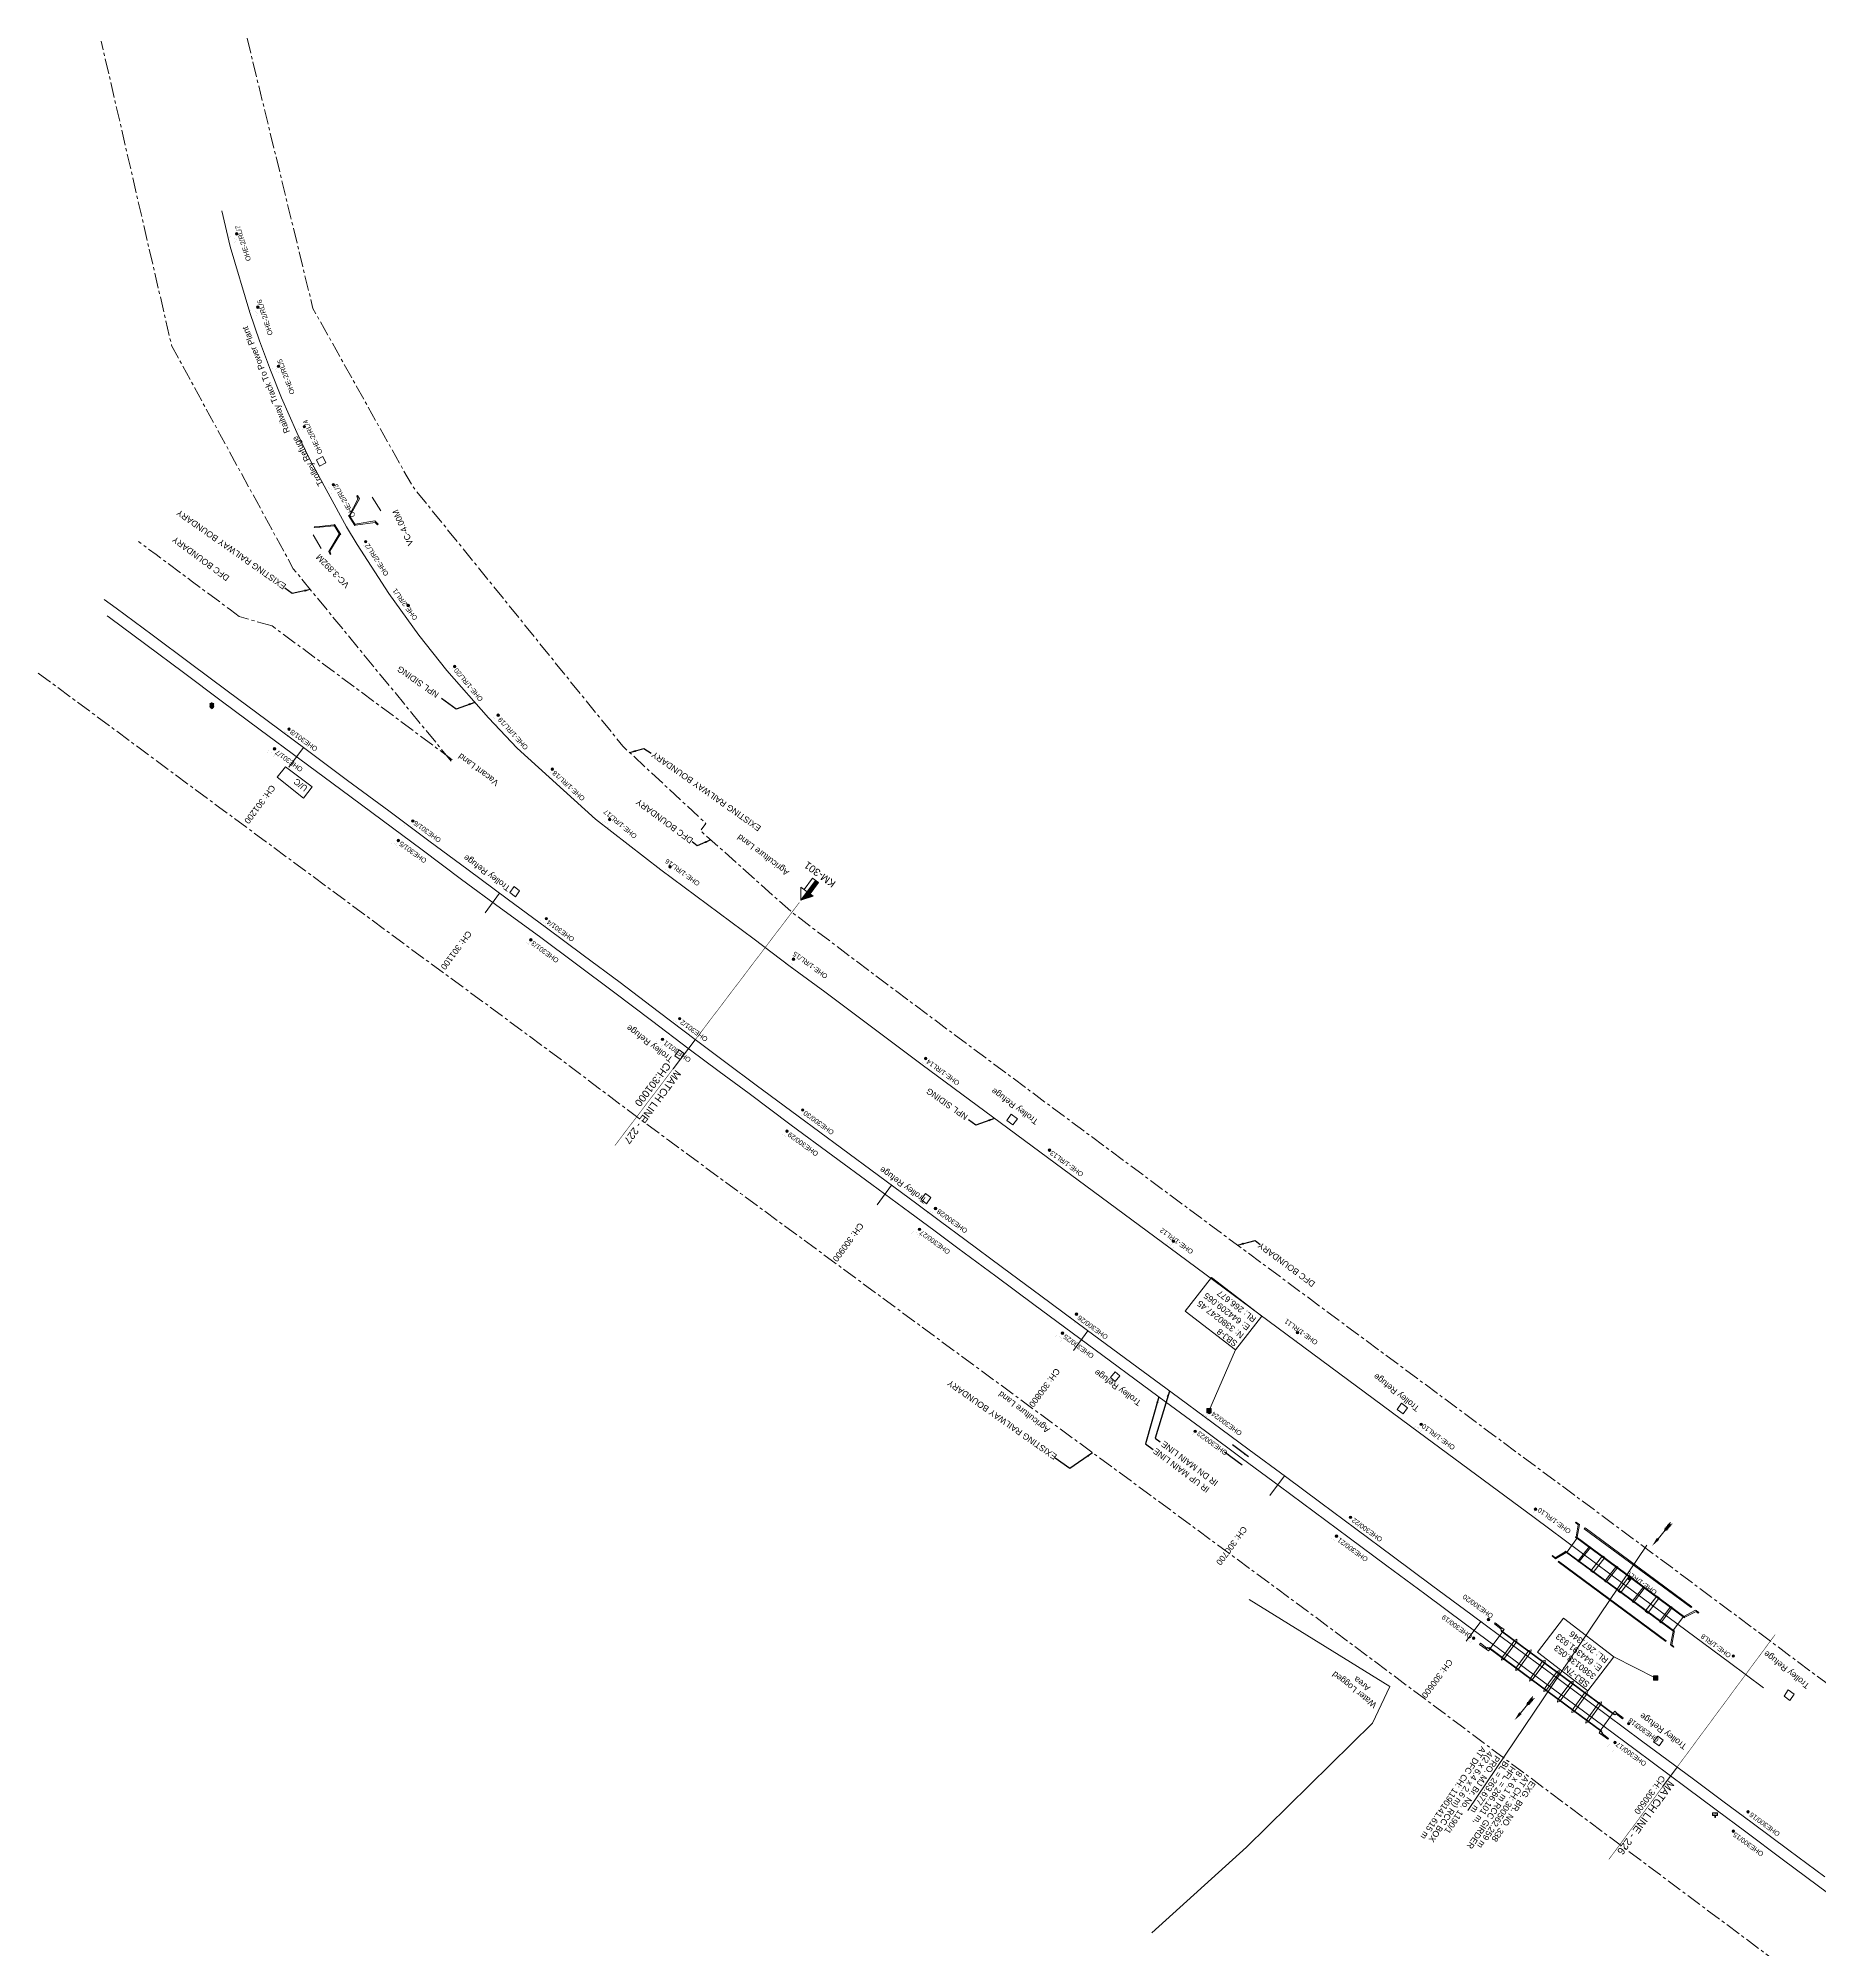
# Model space of a CAD drawing. Header units: metres. Extents: x 643730 to 647118, y 3378068 to 3380809.
# Drawn here: x 643730 to 644459, y 3380027 to 3380809 of the extents above; entities that cross this region are included whole.
import ezdxf
from ezdxf.enums import TextEntityAlignment as Align

# ---------------------------------------------------------------- set-up
doc = ezdxf.new("R2010")
doc.units = ezdxf.units.M
doc.header["$MEASUREMENT"] = 0
doc.linetypes.add('CENTER', pattern=[2, 1.25, -0.25, 0.25, -0.25])
doc.linetypes.add('PHANTOM2', pattern=[1.25, 0.625, -0.125, 0.125, -0.125, 0.125, -0.125])
for name, color, linetype, lineweight in [('Arch', 7, 'Continuous', 0), ('Bench_Mark', 7, 'Continuous', 0), ('BRIDGE DETAILS PLAN', 7, 'Continuous', 0), ('Building Under Cons.', 251, 'Continuous', 0), ('Culvert Parapet', 7, 'Continuous', 0), ('DFCC BOUNDARY', 6, 'CENTER', 0), ('Existing Chainage', 7, 'Continuous', 0), ('Existing IR Track', 143, 'Continuous', 0), ('Existing Railway Boundary', 7, 'CENTER', 0), ('flow direction', 7, 'Continuous', 0), ('GIDN', 8, 'Continuous', 0), ('KM STONE', 7, 'Continuous', 0), ('MATCH LINE', 7, 'Continuous', 0), ('Name Board', 251, 'Continuous', 0), ('OHE MAST', 8, 'Continuous', 0), ('Piers_Abutment', 7, 'Continuous', 0), ('Retaining Wall', 251, 'Continuous', 0), ('River Text', 5, 'Continuous', 0), ('SH.NOS', 8, 'Continuous', 0), ('Side Details', 251, 'Continuous', 0), ('Sign Board', 251, 'Continuous', 0), ('Text', 251, 'Continuous', 0), ('TOPOSTYLEREMARK', 251, 'Continuous', 0), ('Trolley Stand', 251, 'Continuous', 0), ('Water Logged Area', 5, 'Continuous', 0), ('Wing Wall', 7, 'Continuous', 0)]:
    doc.layers.add(name, color=color, linetype=linetype, lineweight=lineweight)
doc.styles.add('CUT-FILL', font='cut-fill.shx', dxfattribs={"height": 2})
doc.styles.add('NB', font='swissbo.ttf', dxfattribs={"height": 1.5})
doc.styles.get("Standard").update_dxf_attribs({"font": 'arial.ttf'})
doc.styles.add('Style-Arial', font='arial.ttf')
doc.styles.add('Text', font='arial.ttf', dxfattribs={"height": 2})
doc.dimstyles.new('ISO-25', dxfattribs={"dimtxt": 2.5, "dimasz": 2.5, "dimexe": 1.25, "dimexo": 0.625, "dimtad": 1, "dimtxsty": 'Standard', "dimcen": 2.5, "dimadec": 0, "dimazin": 0, "dimtfac": 1, "dimtmove": 0, "dimatfit": 3, "dimfxl": 1, "dimarcsym": 0})

# ---------------------------------------------------------------- blocks, each defined once
blk = doc.blocks.new('GI950D')
at = {"layer": 'GIDN'}
blk.add_hatch(color=256, dxfattribs=at).paths.add_polyline_path([(0, 0), (-0.01, 0.02), (-0.01, 0.02), (-0.01, 0.05), (0.01, 0.05), (0.01, 0.02), (0.01, 0.02)])
for p, q in [((0.04, 0.05), (-0.04, 0.05)), ((-0.04, 0.05), (-0.04, -0.03)), ((0.04, -0.03), (0.04, 0.05)), ((-0.04, -0.03), (0.04, -0.03))]:
    blk.add_line(p, q, dxfattribs=at)
at = {"layer": 'GIDN', "flags": 128}
for points in [[(-0.01, 0.02), (-0.01, 0.05), (0.01, 0.05), (0.01, 0.02)], [(-0.01, 0.02), (0, 0), (0.01, 0.02)], [(-0.01, 0.02), (-0.01, 0.02)], [(0.01, 0.02), (0.01, 0.02)]]:
    blk.add_lwpolyline(points, dxfattribs=at)
at = {"layer": 'GIDN', "insert": (-0.03, -0.03), "char_height": 0.0197, "attachment_point": 7, "line_spacing_factor": 0.6, "style": 'CUT-FILL'}
blk.add_mtext('950', dxfattribs=at)
blk = doc.blocks.new('NB')
for p, q in [((-0.98, 0.82), (-0.98, 1.98)), ((-0.98, 1.98), (0.98, 1.98)), ((-0.98, 0.82), (0.98, 0.82)), ((-0.13, 0.82), (-0.13, 0)), ((-0.13, 0), (0.13, 0)), ((0.13, 0.82), (0.13, 0)), ((0.98, 1.98), (0.98, 0.82))]:
    blk.add_line(p, q)
at = {"style": 'NB', "width": 1.025371}
blk.add_text('NB', height=0.988, rotation=180, dxfattribs=at).set_placement((-0.02, 1.38), align=Align.MIDDLE_CENTER)
blk = doc.blocks.new('TSB144')
at = {"layer": 'SH.NOS', "const_width": 0.0052, "flags": 128}
blk.add_lwpolyline([(-0.02, 0.03), (0.02, 0.03), (0, 0.07), (-0.02, 0.03)], close=True, dxfattribs=at)
at = {"layer": 'SH.NOS', "const_width": 0.00557, "flags": 128}
blk.add_lwpolyline([(0, 0.03), (0, 0)], dxfattribs=at)
at = {"layer": 'SH.NOS', "insert": (-0.01, 0.04), "char_height": 0.00787, "attachment_point": 7, "line_spacing_factor": 0.6, "style": 'CUT-FILL'}
blk.add_mtext('144', dxfattribs=at)
blk = doc.blocks.new('SIG')
for color, points in [(1, [(-0.22, 0.42, 0.180295), (-0.01, 0.33, -0.00255), (0.01, 0.33, -0.00255), (0.02, 0.33, 0.180295), (0.23, 0.42, -0.002654), (0.25, 0.44, 0.184495), (0.33, 0.65, 1.000001), (-0.32, 0.65, 0.184495), (-0.24, 0.44, -0.002654)]), (2, [(0.23, -0.23, -0.002654), (0.25, -0.21, 0.184495), (0.33, 0.01, 1.000001), (-0.32, 0.01, 0.184495), (-0.24, -0.21, -0.002654), (-0.22, -0.23, 0.180295), (-0.01, -0.32, -0.00255), (0.01, -0.32, -0.00255), (0.02, -0.32, 0.180295)]), (3, [(0.23, -0.88, -0.002654), (0.25, -0.86, 0.184495), (0.33, -0.64, 1.000001), (-0.32, -0.64, 0.184495), (-0.24, -0.86, -0.002654), (-0.22, -0.88, 0.395599)])]:
    blk.add_hatch(color=color).paths.add_polyline_path(points)
for p, q in [((-0.31, 0.98), (-0.32, -0.9)), ((0.33, -0.9), (0.32, 0.98))]:
    blk.add_line(p, q)
at = {"flags": 128}
for points in [[(-0.31, 0.98), (-0.81, 0.98, 0.198758), (-0.42, 0.41, 0.003814), (-0.31, 0.39)], [(-0.31, 0.33), (-0.81, 0.33, 0.198758), (-0.42, -0.23, 0.003727), (-0.32, -0.26)], [(0.32, 0.98), (0.82, 0.98, -0.198758), (0.44, 0.41, -0.003814), (0.32, 0.39)], [(0.32, 0.33), (0.82, 0.33, -0.198758), (0.44, -0.23, -0.003727), (0.33, -0.26)], [(-0.32, -0.32), (-0.81, -0.32, 0.198758), (-0.42, -0.88, 0.003639), (-0.32, -0.9)], [(0.33, -0.32), (0.82, -0.32, -0.198758), (0.44, -0.88, -0.003639), (0.33, -0.9)]]:
    blk.add_lwpolyline(points, format="xyb", dxfattribs=at)
for centre, radius, start, end in [((0.01, 0.91), 0.324, 12.40488, 167.59512), ((0.01, 0.81), 0.357, 27.75781, 152.24219), ((0.01, -0.9), 0.324, 181.45715, 358.54285)]:
    blk.add_arc(centre, radius, start, end)
blk = doc.blocks.new('OHE MAST')
h = blk.add_hatch(color=256)
edge = h.paths.add_edge_path()
edge.add_arc((0, 0), 0.514, 0, 360)
at = {"const_width": 0.01, "flags": 128}
for points in [[(1.5, 3.5), (1.5, 2), (-1.5, 2), (-1.5, 3.5)], [(0, 2), (0, 0)]]:
    blk.add_lwpolyline(points, dxfattribs=at)
blk.add_circle((0, 0), 0.514)
blk = doc.blocks.new('KM POST PLAN')
h = blk.add_hatch(color=256)
h.paths.add_polyline_path([(-6.3, -8.5), (0, 0), (0, -8.5), (-3, -8.5)], flags=16)
h.paths.add_polyline_path([(-3, -20), (-3, -8.5), (0, -8.5), (0, -20)], flags=16)
at = {"flags": 128}
for points in [[(0, 0), (-6.3, -8.5), (6.3, -8.5)], [(0, 0), (0, -20)], [(0, 0), (6.3, -8.5)], [(3, -8.5), (3, -20), (-3, -20), (-3, -8.5)]]:
    blk.add_lwpolyline(points, dxfattribs=at)
blk = doc.blocks.new('River A')
at = {"layer": 'River Text'}
for p, q in [((0, 0), (-3.6, 7.5, -1499.5)), ((0.1, 6), (-3.5, 13.6, -1499.5)), ((0.1, 3.3), (-3.5, 10.8, -1499.5)), ((0.2, 9.9), (-3.4, 17.4, -1499.5)), ((0.3, 12.9), (-3.3, 20.5, -1499.5)), ((0.4, 16.4), (-3.2, 24, -1499.5)), ((0.5, 20.3), (-3.1, 27.8, -1499.5)), ((0.5, 22.3), (0, 0)), ((0, 0), (4, 7.4, -1499.5)), ((0.1, 6), (4.1, 13.4, -1499.5)), ((0.1, 3.3), (4.1, 10.7, -1499.5)), ((0.2, 9.9), (4.2, 17.2, -1499.5)), ((0.3, 12.9), (4.3, 20.3, -1499.5)), ((0.4, 16.4), (4.4, 23.8, -1499.5)), ((0.5, 20.3), (4.5, 27.7, -1499.5))]:
    blk.add_line(p, q, dxfattribs=at)
at = {"layer": 'River Text', "flags": 128}
blk.add_lwpolyline([(-0.7, -27.7), (0.5, 22.3)], dxfattribs=at)
at = {"layer": 'River Text', "extrusion": (0, 0, -1)}
blk.add_solid([(-3.5, -27.8), (1.3, -52.7), (4.8, -27.6)], dxfattribs=at)
blk = doc.blocks.new('BM')
blk.add_hatch(color=256).paths.add_polyline_path([(-0.88, -0.88), (-0.88, 0.88), (0.88, 0.88), (0.88, -0.88)])
for p, q in [((0.88, 0.88), (-0.88, 0.88)), ((-0.88, 0.88), (-0.88, -0.88)), ((0.88, -0.88), (0.88, 0.88)), ((-0.88, -0.88), (0.88, -0.88))]:
    blk.add_line(p, q)

msp = doc.modelspace()

# ---------------------------------------------------------------- linework, layer by layer
at = {"layer": 'Arch', "linetype": 'Continuous', "flags": 128}
for points in [[(643866.7044, 3380621.0821), (643870.187, 3380615.5888)], [(643842.6098, 3380605.7672), (643845.8376, 3380600.1286)]]:
    msp.add_lwpolyline(points, dxfattribs=at)
at = {"layer": 'BRIDGE DETAILS PLAN', "flags": 128}
msp.add_lwpolyline([(644315.0822, 3380083.7868), (644388.3016, 3380192.3784)], dxfattribs=at)
at = {"layer": 'Building Under Cons.', "linetype": 'Continuous', "flags": 128}
msp.add_lwpolyline([(643827.8071, 3380506.5433), (643831.1921, 3380510.8645), (643842.1821, 3380502.5912), (643838.5863, 3380498.0008), (643827.8071, 3380506.5433)], close=True, dxfattribs=at)
at = {"layer": 'Culvert Parapet', "linetype": 'Continuous', "flags": 128}
for points in [[(643857.0688, 3380613.5729), (643857.3472, 3380613.7679), (643859.8896, 3380609.7249), (643859.5582, 3380609.4672), (643857.0688, 3380613.5729)], [(643851.0179, 3380609.7658), (643851.2951, 3380609.9742), (643853.8242, 3380605.8649), (643853.4999, 3380605.6619), (643851.0179, 3380609.7658)], [(644399.6118, 3380157.1464), (644355.0638, 3380189.9999), (644354.9293, 3380189.7784), (644399.4581, 3380156.8943), (644399.6118, 3380157.1464)], [(644359.2613, 3380195.8808), (644359.0622, 3380195.6365), (644403.6847, 3380162.6623), (644403.8718, 3380162.8806), (644359.2613, 3380195.8808)], [(644329.4132, 3380157.1943), (644329.945, 3380157.9215), (644328.9747, 3380158.554), (644328.4929, 3380157.8141), (644329.4132, 3380157.1943)], [(644322.5781, 3380149.8396), (644323.1324, 3380150.5586), (644323.9946, 3380149.8861), (644323.504, 3380149.1179), (644322.5781, 3380149.8396)], [(644323.7979, 3380150.4701), (644323.6528, 3380150.2728), (644340.9862, 3380137.5072), (644358.2241, 3380124.6357), (644369.7063, 3380116.184), (644369.8303, 3380116.3097), (644358.355, 3380124.7588), (644341.1146, 3380137.6421), (644323.7979, 3380150.4701)], [(644328.8244, 3380157.3553), (644328.7417, 3380157.2398), (644340.3055, 3380148.6234), (644357.4507, 3380135.925), (644374.7989, 3380123.1108), (644374.9211, 3380123.2841), (644357.6035, 3380136.0591), (644340.3633, 3380148.7775), (644328.8244, 3380157.3553)], [(644375.3531, 3380123.007), (644376.067, 3380123.704), (644375.1496, 3380124.4705), (644374.5012, 3380123.6526), (644375.3531, 3380123.007)], [(644369.2363, 3380116.3284), (644370.163, 3380115.6561), (644369.6296, 3380114.9601), (644368.7573, 3380115.6117), (644369.2363, 3380116.3284)]]:
    msp.add_lwpolyline(points, close=True, dxfattribs=at)
at = {"layer": 'DFCC BOUNDARY', "ltscale": 5, "flags": 128}
for points in [[(643812.3093, 3380572.2631), (643808.6724, 3380574.9777), (643793.2095, 3380586.5191), (643778.2448, 3380597.6421), (643771.0666, 3380602.9775)], [(643825.7098, 3380568.5001), (643812.3093, 3380572.2631)], [(643899.4787, 3380513.7228), (643892.8914, 3380518.6228), (643875.9286, 3380531.2219), (643859.1218, 3380543.705), (643842.9636, 3380555.6931), (643827.0249, 3380567.5186), (643825.7098, 3380568.5001)], [(644839.659, 3379853.9203), (644799.5441, 3379883.7664), (644759.067, 3379913.46), (644719.0126, 3379943.3882), (644639.0378, 3380003.3297), (644599.0819, 3380033.3284), (644479.0036, 3380123.1209), (644438.8282, 3380153.1361), (644398.771, 3380183.0605), (644358.6681, 3380212.8501), (644198.015, 3380332.0525), (644157.8811, 3380361.8733), (644117.7416, 3380391.7282), (644077.6627, 3380421.6234), (644038.4538, 3380451.287), (644001.034, 3380484.6868), (644003.2264, 3380487.6601)]]:
    msp.add_lwpolyline(points, dxfattribs=at)
at = {"layer": 'Existing Chainage', "color": 7, "linetype": 'Continuous', "lineweight": 13, "flags": 128}
for points in [[(643832.5844, 3380510.6925), (643838.5494, 3380518.7186)], [(643912.9001, 3380451.0578), (643918.8373, 3380459.1046)], [(643989.8185, 3380387.2295), (643998.889, 3380399.1763)], [(644073.2808, 3380331.5863), (644079.2254, 3380339.6276)], [(644153.6453, 3380272.082), (644159.593, 3380280.121)], [(644234.0728, 3380212.6506), (644240.0178, 3380220.6916)], [(644314.3796, 3380153.0796), (644320.3331, 3380161.1143)], [(644394.7506, 3380093.5662), (644400.6987, 3380101.6049)]]:
    msp.add_lwpolyline(points, dxfattribs=at)
at = {"layer": 'Existing IR Track', "flags": 128}
for points in [[(644435.978, 3380134.0339), (644422.1332, 3380144.4348), (644379.6144, 3380175.9172), (644342.1183, 3380203.727), (644294.7635, 3380238.7425), (644244.2811, 3380276.1244), (644193.1884, 3380313.9177), (644143.0838, 3380350.9455), (644091.7518, 3380388.9375), (644051.8935, 3380418.8252), (644037.691, 3380429.0564), (644023.0062, 3380440.2804), (643984.8817, 3380468.619), (643958.0246, 3380489.3521), (643926.0823, 3380518.5074), (643914.2416, 3380530.7876), (643897.2582, 3380550.1655), (643885.854, 3380564.6129), (643873.5218, 3380581.6885), (643860.6085, 3380601.7198), (643856.1575, 3380609.0383), (643841.1676, 3380636.5551), (643835.8543, 3380647.536), (643829.599, 3380661.7888), (643825.0285, 3380673.0406), (643820.5398, 3380685.1026), (643816.588, 3380696.6648), (643808.6254, 3380723.7291), (643805.1608, 3380738.2787)], [(644461.0875, 3380056.6633), (644446.3956, 3380067.6012), (644431.4364, 3380078.738), (644419.3613, 3380087.735), (644407.3464, 3380096.6861), (644386.1324, 3380112.383), (644365.2162, 3380127.8538), (644349.2309, 3380139.7001), (644333.3157, 3380151.4944), (644316.7815, 3380163.7459), (644300.1902, 3380176.0397), (644284.6082, 3380187.5995), (644269.1834, 3380199.0426), (644254.8695, 3380209.668), (644240.384, 3380220.4208), (644225.5208, 3380231.4096), (644210.3183, 3380242.6491), (644194.0056, 3380254.6895), (644177.5609, 3380266.8273), (644158.9007, 3380280.6332), (644140.3095, 3380294.3881), (644124.6227, 3380306.0292), (644109.1906, 3380317.4814), (644099.2105, 3380324.8563), (644089.5091, 3380332.0251), (644073.8337, 3380343.6135), (644058.751, 3380354.7636), (644040.9447, 3380367.9481), (644023.8495, 3380380.6062), (644011.3915, 3380389.8708), (643999.3952, 3380398.792), (643983.718, 3380410.6949), (643968.1148, 3380422.5417), (643953.0508, 3380433.7588), (643937.972, 3380444.9864), (643921.9982, 3380456.7723), (643905.9571, 3380468.608), (643889.9039, 3380480.5682), (643873.4897, 3380492.7976), (643856.6622, 3380505.2807), (643839.6719, 3380517.8843), (643823.7136, 3380529.7446), (643807.3054, 3380541.9392), (643792.3185, 3380553.08), (643776.612, 3380564.7555), (643761.9089, 3380575.6657), (643756.9912, 3380579.3148)], [(644474.7866, 3380040.8979), (644458.5882, 3380052.8895), (644443.7002, 3380063.9781), (644428.8099, 3380075.0685), (644416.6665, 3380084.1115), (644404.448, 3380093.2103), (644383.4626, 3380108.7869), (644362.3624, 3380124.4428), (644346.5706, 3380136.1147), (644330.76, 3380147.8004), (644314.0989, 3380160.1305), (644297.3961, 3380172.4916), (644281.9216, 3380183.9828), (644266.479, 3380195.4503), (644252.1791, 3380206.0444), (644237.7825, 3380216.7101), (644222.8218, 3380227.7721), (644207.6581, 3380238.9841), (644191.3148, 3380251.0598), (644156.2072, 3380277.0025), (644137.5029, 3380290.8253), (644121.9149, 3380302.382), (644106.3605, 3380313.9139), (644096.5014, 3380321.2019), (644086.6781, 3380328.4635), (644071.1083, 3380339.9331), (644055.1349, 3380351.7006), (644038.2095, 3380364.267), (644020.9115, 3380377.1101), (644008.6476, 3380386.1733), (643996.349, 3380395.2628), (643980.9324, 3380406.9789), (643965.4969, 3380418.7092), (643950.2858, 3380430.0409), (643935.1337, 3380441.3285), (643919.2308, 3380453.037), (643903.2991, 3380464.7668), (643887.1091, 3380476.81), (643870.8082, 3380488.9356), (643853.8668, 3380501.5187), (643837.06, 3380514.0019), (643820.9175, 3380525.9783), (643804.9359, 3380537.8356), (643789.5315, 3380549.3334), (643774.0944, 3380560.8556), (643759.1554, 3380571.9595), (643758.2874, 3380572.6047)]]:
    msp.add_lwpolyline(points, dxfattribs=at)
at = {"layer": 'Existing Railway Boundary', "ltscale": 5, "flags": 128}
for points in [[(643899.0373, 3380513.1294), (643834.4025, 3380591.8683), (643784.5911, 3380683.229), (643755.7951, 3380807.7174)], [(643815.5317, 3380808.8697), (643842.4719, 3380698.3075), (643883.2724, 3380625.48), (643969.269, 3380519.251), (644003.2264, 3380487.6601)], [(643730.039, 3380549.1523), (643737.887, 3380543.3483), (643752.8235, 3380532.3022), (643768.2592, 3380520.8389), (643783.7331, 3380509.3472), (643799.7855, 3380497.4973), (643815.9413, 3380485.5714), (643832.7782, 3380473.1288), (643849.7289, 3380460.6021), (643866.059, 3380448.5159), (643882.3496, 3380436.4589), (643898.3816, 3380424.7148), (643914.2305, 3380413.1048), (643929.3278, 3380401.9147), (643944.4267, 3380390.7231), (643959.7518, 3380379.1349), (643975.3902, 3380367.3097), (643987.907, 3380358.1055), (644000.1603, 3380349.0958), (644017.4569, 3380336.3184), (644034.4669, 3380323.7528), (644046.4455, 3380314.9727), (644249.4258, 3380165.3983), (644621.007, 3379887.6965), (644676.9944, 3379845.4482), (644702.8645, 3379825.9912), (644738.6024, 3379799.4801), (644742.2817, 3379796.7418), (644771.2557, 3379773.8192), (644804.6479, 3379750.2058), (644834.554, 3379728.6172), (644848.5372, 3379718.5093), (644863.2911, 3379707.9396), (644878.1999, 3379697.2589), (644893.8111, 3379686.127), (644909.381, 3379675.0245), (644918.4816, 3379668.5863), (644935.1691, 3379656.7791), (644907.7997, 3379620.3367), (644936.8456, 3379598.666), (644961.4527, 3379618.4234), (645145.9779, 3379481.4776), (645154.4712, 3379493.1591), (645276.7247, 3379402.534), (645270.2115, 3379393.7381), (645468.3754, 3379252.8811), (645478.6859, 3379267.1096), (645498.5589, 3379252.3702), (645510.5872, 3379243.9988), (645510.5872, 3379243.9988), (645531.3517, 3379228.922), (645544.8911, 3379218.91), (645549.0311, 3379215.8257)]]:
    msp.add_lwpolyline(points, dxfattribs=at)
at = {"layer": 'MATCH LINE', "linetype": 'PHANTOM2', "ltscale": 15, "const_width": 0.2}
for points in [[(644041.4994, 3380455.2983), (643965.9845, 3380355.8378)], [(644440.7604, 3380155.7474), (644372.7369, 3380063.8153)]]:
    msp.add_lwpolyline(points, dxfattribs=at)
at = {"layer": 'Piers_Abutment', "linetype": 'Continuous', "flags": 128}
for points in [[(644359.9272, 3380195.5324), (644355.4481, 3380189.2553)], [(644398.8482, 3380157.1522), (644403.444, 3380163.3469)], [(644324.0418, 3380149.9617), (644329.5386, 3380157.1967)], [(644369.2499, 3380116.4368), (644374.4675, 3380123.7459)]]:
    msp.add_lwpolyline(points, dxfattribs=at)
for points in [[(644360.0435, 3380185.8612), (644364.8783, 3380191.9096), (644365.3397, 3380191.5967), (644360.5049, 3380185.5484), (644360.0435, 3380185.8612)], [(644365.3312, 3380181.939), (644370.0816, 3380188.0631), (644371.0523, 3380187.3629), (644366.302, 3380181.2388), (644365.3312, 3380181.939)], [(644371.1597, 3380177.6397), (644375.8854, 3380183.7659), (644376.4235, 3380183.362), (644371.6977, 3380177.2356), (644371.1597, 3380177.6397)], [(644376.5418, 3380173.5982), (644381.2098, 3380179.8625), (644382.2289, 3380179.1286), (644377.5609, 3380172.8642), (644376.5418, 3380173.5982)], [(644382.8261, 3380168.9502), (644387.5769, 3380175.19), (644387.0106, 3380175.5414), (644382.2598, 3380169.3015), (644382.8261, 3380168.9502)], [(644387.6341, 3380165.4082), (644388.6639, 3380164.6401), (644393.3848, 3380170.8249), (644392.355, 3380171.5931), (644387.6341, 3380165.4082)], [(644393.4182, 3380161.1196), (644394.0245, 3380160.6684), (644398.7218, 3380166.8784), (644398.1154, 3380167.3296), (644393.4182, 3380161.1196)], [(644328.906, 3380146.2678), (644328.7921, 3380145.2929), (644329.6853, 3380145.6421), (644335.0499, 3380152.9624), (644335.1269, 3380153.8962), (644334.3084, 3380153.5535), (644328.906, 3380146.2678)], [(644339.9994, 3380149.3357), (644340.9763, 3380149.6099), (644340.8203, 3380148.7139), (644335.4832, 3380141.4505), (644334.6438, 3380141.1347), (644334.7036, 3380142.024), (644339.9994, 3380149.3357)], [(644345.7742, 3380145.0315), (644346.7476, 3380145.3945), (644346.6383, 3380144.4624), (644341.2569, 3380137.1147), (644340.3177, 3380136.7474), (644340.5511, 3380137.7167), (644345.7742, 3380145.0315)], [(644351.5913, 3380140.757), (644352.4739, 3380141.0904), (644352.3581, 3380140.1581), (644346.9943, 3380132.8673), (644346.1141, 3380132.532), (644346.249, 3380133.505), (644351.5913, 3380140.757)], [(644357.2793, 3380136.5003), (644358.1838, 3380136.8062), (644358.131, 3380135.8729), (644352.6809, 3380128.5118), (644351.7906, 3380128.1665), (644351.9085, 3380129.1984), (644357.2793, 3380136.5003)], [(644357.7109, 3380124.9611), (644357.543, 3380123.9441), (644358.4907, 3380124.2676), (644363.8705, 3380131.6801), (644363.949, 3380132.5341), (644363.1153, 3380132.1977), (644357.7109, 3380124.9611)], [(644368.8003, 3380127.972), (644369.756, 3380128.3146), (644369.6277, 3380127.444), (644364.2682, 3380120.0688), (644363.3043, 3380119.6101), (644363.4152, 3380120.616), (644368.8003, 3380127.972)]]:
    msp.add_lwpolyline(points, close=True, dxfattribs=at)
at = {"layer": 'Retaining Wall', "linetype": 'Continuous', "flags": 128}
for points in [[(643860.4207, 3380621.5227), (643860.7288, 3380621.8291), (643861.5637, 3380620.4001), (643857.5918, 3380613.4774), (643857.4395, 3380613.7912), (643860.8863, 3380620.3126), (643860.4207, 3380621.5227)], [(644399.0127, 3380157.1449), (644399.4392, 3380156.8619), (644398.4792, 3380151.6716), (644398.4517, 3380151.5598), (644399.2943, 3380150.8618), (644399.1731, 3380150.6166), (644398.3306, 3380151.3145), (644397.9125, 3380151.6586), (644399.0127, 3380157.1449)]]:
    msp.add_lwpolyline(points, dxfattribs=at)
for points in [[(643850.9761, 3380609.8333), (643851.1313, 3380609.4), (643845.3116, 3380608.7902), (643843.1715, 3380608.7271), (643842.978, 3380609.0543), (643845.1181, 3380609.1173), (643850.9761, 3380609.8333)], [(643849.515, 3380597.6438), (643849.8432, 3380597.7703), (643849.321, 3380599.0265), (643853.4521, 3380605.6614), (643853.2033, 3380605.9213), (643848.9314, 3380598.8647), (643849.515, 3380597.6438)], [(643859.9155, 3380609.6393), (643859.7219, 3380610.1164), (643867.8468, 3380611.3937), (643869.1714, 3380610.1151), (643868.8634, 3380609.8087), (643867.8933, 3380610.8218), (643859.9155, 3380609.6393)], [(644359.4037, 3380195.8442), (644359.8027, 3380195.618), (644360.7222, 3380200.8815), (644359.2627, 3380201.8513), (644359.0481, 3380201.6297), (644360.1662, 3380200.7593), (644359.4037, 3380195.8442)], [(644354.8436, 3380189.7225), (644355.3001, 3380189.3311), (644350.8549, 3380186.7886), (644349.5787, 3380187.9884), (644349.6998, 3380188.2336), (644350.7481, 3380187.2382), (644354.8436, 3380189.7225)], [(644403.4817, 3380163.2637), (644408.2209, 3380165.7736), (644408.5306, 3380165.6117), (644408.661, 3380165.5191), (644409.5205, 3380164.8471), (644409.306, 3380164.6256), (644408.4465, 3380165.2975), (644403.8548, 3380162.8946), (644403.4817, 3380163.2637)], [(644328.5206, 3380158.1608), (644328.8321, 3380158.552), (644326.2522, 3380160.6077), (644325.9406, 3380160.2164), (644328.5206, 3380158.1608)], [(644322.8757, 3380150.2924), (644322.545, 3380149.9055), (644319.8644, 3380151.8167), (644320.1682, 3380152.3111), (644322.8757, 3380150.2924)], [(644375.7239, 3380123.3539), (644376.0533, 3380123.6556), (644378.6605, 3380121.7181), (644378.3872, 3380121.3645), (644375.7239, 3380123.3539)], [(644369.97, 3380115.3148), (644369.6943, 3380114.878), (644372.3832, 3380113.0181), (644372.5671, 3380113.3288), (644369.97, 3380115.3148)]]:
    msp.add_lwpolyline(points, close=True, dxfattribs=at)
at = {"layer": 'TOPOSTYLEREMARK'}
for p, q in [((644209.0518, 3380247.1718), (644220.0167, 3380272.2707)), ((644391.933, 3380138.053), (644374.785, 3380146.6808))]:
    msp.add_line(p, q, dxfattribs=at)
at = {"layer": 'TOPOSTYLEREMARK', "linetype": 'Continuous', "flags": 128}
for points in [[(644230.7034, 3380286.1287), (644220.0167, 3380272.2707), (644199.4303, 3380288.0634), (644210.1171, 3380301.9213), (644230.7034, 3380286.1287)], [(644374.785, 3380146.6808), (644364.0983, 3380132.8229), (644343.5119, 3380148.6155), (644354.1987, 3380162.4735), (644374.785, 3380146.6808)]]:
    msp.add_lwpolyline(points, close=True, dxfattribs=at)
at = {"layer": 'Trolley Stand', "linetype": 'Continuous', "flags": 128}
for points in [[(643845.2048, 3380633.7938), (643847.7864, 3380635.131), (643846.5303, 3380637.7643), (643843.9447, 3380636.425), (643845.2048, 3380633.7938)], [(643927.0068, 3380460.1443), (643925.2956, 3380457.6875), (643923.0541, 3380459.3312), (643924.7686, 3380461.7927), (643927.0068, 3380460.1443)], [(643994.4889, 3380393.4571), (643992.6734, 3380391.0945), (643990.4753, 3380392.6009), (643992.2913, 3380394.9641), (643994.4889, 3380393.4571)], [(644130.7099, 3380366.8563), (644128.9089, 3380364.3329), (644126.4, 3380366.1381), (644128.201, 3380368.6614), (644130.7099, 3380366.8563)], [(644091.3588, 3380333.738), (644093.166, 3380336.2779), (644095.3089, 3380334.6093), (644093.4939, 3380332.0584), (644091.3588, 3380333.738)], [(644172.6316, 3380261.6454), (644170.7416, 3380259.3635), (644168.7834, 3380260.9601), (644170.6734, 3380263.242), (644172.6316, 3380261.6454)], [(644290.3682, 3380248.6066), (644288.5997, 3380246.0715), (644286.1504, 3380247.9231), (644287.919, 3380250.4582), (644290.3682, 3380248.6066)], [(644446.1309, 3380133.2053), (644448.52, 3380131.4219), (644446.859, 3380128.9061), (644444.4699, 3380130.6895), (644446.1309, 3380133.2053)], [(644392.8107, 3380114.234), (644395.0225, 3380112.6407), (644393.2748, 3380110.311), (644391.0629, 3380111.9044), (644392.8107, 3380114.234)]]:
    msp.add_lwpolyline(points, close=True, dxfattribs=at)
at = {"layer": 'Water Logged Area', "linetype": 'Continuous', "flags": 128}
msp.add_lwpolyline([(644185.6776, 3380033.8402), (644224.4145, 3380068.8292), (644276.0769, 3380119.5883), (644283.1749, 3380134.5361), (644225.5239, 3380170.1213)], dxfattribs=at)
at = {"layer": 'Wing Wall', "linetype": 'Continuous', "flags": 128}
for points in [[(644363.0418, 3380199.454), (644362.7006, 3380199.1049), (644406.4844, 3380166.9107), (644406.7445, 3380167.1931), (644363.0418, 3380199.454)], [(644352.2068, 3380185.8818), (644351.9435, 3380185.6218), (644396.0801, 3380152.9762), (644396.2538, 3380153.2747), (644352.2068, 3380185.8818)]]:
    msp.add_lwpolyline(points, close=True, dxfattribs=at)

# ---------------------------------------------------------------- block references
at = {"layer": 'Bench_Mark'}
for p in [(644209.065, 3380247.45), (644391.933, 3380138.053)]:
    msp.add_blockref('BM', p, dxfattribs=at)
at = {"layer": 'GIDN', "linetype": 'Continuous'}
msp.add_blockref('GI950D', (644383.885, 3380117.965), dxfattribs=at)
at = {"layer": 'KM STONE'}
ref = msp.add_blockref('KM POST PLAN', (644042.1551, 3380456.311), dxfattribs=dict(at, xscale=0.4999999999999998, yscale=0.4999999999999998, zscale=0.4999999999999998, rotation=143.5234969409069))
ref.add_attrib('KM-POST', 'KM-301', dxfattribs={"layer": '0', "height": 3, "rotation": 143.523497, "style": 'Style-Arial'}).set_placement((644049.8835, 3380466.7643), align=Align.MIDDLE_CENTER)
at = {"layer": 'Name Board', "linetype": 'Continuous'}
msp.add_blockref('NB', (644416.201, 3380080.948), dxfattribs=at)
msp.add_blockref('NB', (644416.201, 3380080.948), dxfattribs=at)
at = {"layer": 'OHE MAST', "color": 2, "rotation": 143.3908318566117}
for p in [(643811.264, 3380728.855), (643819.932, 3380698.871), (643828.348, 3380674.658), (643838.902, 3380649.956), (643850.772, 3380626.254), (643864.032, 3380602.94), (643881.45, 3380576.788), (643900.43, 3380551.871), (643832.664, 3380526.239), (643918.27, 3380531.91), (643826.753, 3380518.181), (643940.439, 3380509.841), (643883.305, 3380488.664), (643963.846, 3380489.247), (643877.411, 3380480.653), (643988.57, 3380469.886), (643937.97, 3380448.707), (643931.627, 3380440.006), (644039.095, 3380432.099), (643992.502, 3380407.762), (643985.521, 3380399.308), (644093.199, 3380391.5), (644042.86, 3380370.398), (644036.441, 3380361.753), (644143.857, 3380354.022), (644097.209, 3380330.105), (644090.641, 3380321.617), (644194.61, 3380316.698), (644154.87, 3380286.877), (644149.154, 3380279.113), (644245.316, 3380279.346), (644209.232, 3380246.69), (644203.433, 3380238.95), (644295.938, 3380241.815), (644267.034, 3380203.808), (644342.766, 3380207.09), (644261.289, 3380196.064), (644381.229, 3380178.599), (644323.475, 3380161.958), (644317.446, 3380154.335), (644423.679, 3380147.075), (644380.861, 3380119.344), (644375.236, 3380111.66), (644429.707, 3380083.328), (644423.67, 3380075.416)]:
    msp.add_blockref('OHE MAST', p, dxfattribs=at)
at = {"layer": 'River Text', "xscale": 0.1499234070063734, "yscale": 0.1499234070063734, "zscale": 0.1499234070063734, "rotation": 321.7137293221169}
for p in [(644395.5656, 3380198.2362), (644339.2293, 3380126.8917)]:
    msp.add_blockref('River A', p, dxfattribs=at)
at = {"layer": 'Sign Board', "linetype": 'Continuous'}
for name, p in [('SIG', (643801.064, 3380535.773)), ('TSB144', (644383.8821, 3380117.9725))]:
    msp.add_blockref(name, p, dxfattribs=at)

# ---------------------------------------------------------------- texts
at = {"layer": 'BRIDGE DETAILS PLAN', "color": 10}
for s, p in [('AT DFC CH: 1190141.615 m', (644320.6212, 3380110.2935)), ('4(2 x 6.4 x 2.6 m) RCC BOX', (644323.4712, 3380108.472)), ('PRO. MJ Br. No. 1190/1', (644326.3211, 3380106.6505))]:
    msp.add_text(s, height=2.5, rotation=236, dxfattribs=at).set_placement(p)
at = {"layer": 'BRIDGE DETAILS PLAN'}
for s, p in [('BL = 263.677 m', (644329.8787, 3380104.3636)), ('8 x 6.1 m RCC GIRDER', (644335.4264, 3380100.2532)), ('HFL = 266.101 m,', (644332.6525, 3380102.3084)), ('AT CH: 300562.259 m', (644338.1452, 3380098.2526)), ('EXG. BR. NO. 338 ', (644340.8641, 3380096.252))]:
    msp.add_text(s, height=2.5, rotation=236, dxfattribs=at).set_placement(p)
at = {"layer": 'DFCC BOUNDARY', "linetype": 'Continuous', "ltscale": 5}
for p in [(643785.3338, 3380604.222), (643975.0854, 3380496.8722), (644229.6207, 3380315.4375)]:
    msp.add_text('DFC BOUNDARY', height=2.5, rotation=143.5, dxfattribs=at).set_placement(p, align=Align.MIDDLE_RIGHT)
at = {"layer": 'Existing Chainage', "color": 7, "lineweight": 0, "attachment_point": 4, "line_spacing_factor": 0.6, "style": 'Style-Arial'}
for s, insert, char_height, rotation in [('CH: 301200', (643826.2849, 3380502.9149), 2.5, 233.3802033), ('CH: 301100', (643906.6277, 3380443.2584), 2.5, 233.5790365), ('CH:301000', (643987.9357, 3380389.3097), 3, 232.7926022), ('CH: 300900', (644067.0011, 3380323.7928), 2.5, 233.5257323), ('CH: 300800', (644147.3627, 3380264.2909), 2.5, 233.5038084), ('CH: 300700', (644223.934, 3380199.6351), 2.5, 233.523391), ('CH: 300600', (644308.0913, 3380145.293), 2.5, 233.462408), ('CH: 300500', (644395.012, 3380097.716), 2.5, 233.5010959)]:
    msp.add_mtext(s, dxfattribs=dict(at, insert=insert, char_height=char_height, rotation=rotation))
at = {"layer": 'Existing IR Track', "color": 7, "lineweight": 0}
for s, p in [('IR UP MAIN LINE', (644186.6967, 3380231.3594)), ('IR DN MAIN LINE', (644190.0431, 3380234.1878))]:
    msp.add_text(s, height=2.5, rotation=143, dxfattribs=at).set_placement(p, align=Align.MIDDLE_RIGHT)
at = {"layer": 'Existing IR Track', "color": 7, "char_height": 2.5, "attachment_point": 3, "rotation": 145, "style": 'Text'}
for insert, width in [((643870.5807, 3380554.4173), 34.476914), ((644093.1606, 3380377.4804), 19.60208)]:
    msp.add_mtext('\\pxqc;NPL SIDING', dxfattribs=dict(at, insert=insert, width=width))
at = {"layer": 'Existing Railway Boundary', "linetype": 'Continuous', "ltscale": 5}
for p in [(643787.779, 3380616.1921), (643982.141, 3380517.2293), (644103.1988, 3380260.1235)]:
    msp.add_text('EXISTING RAILWAY BOUNDARY', height=2.5, rotation=144.877675, dxfattribs=at).set_placement(p, align=Align.RIGHT)
at = {"layer": 'MATCH LINE', "linetype": 'Continuous'}
for s, p in [('MATCH LINE - 227', (643990.8928, 3380387.014)), ('MATCH LINE - 226', (644397.3573, 3380096.2645))]:
    msp.add_text(s, height=3, rotation=233.6237118, dxfattribs=at).set_placement(p)
at = {"layer": 'OHE MAST'}
for s, rotation, p in [('OHE-2/RL/7', 108, (643812.451, 3380732.5588)), ('OHE-2/RL/6', 108, (643821.3782, 3380702.1776)), ('OHE-2/RL/5', 111, (643829.6037, 3380677.8254)), ('OHE-2/RL/4', 115, (643840.0395, 3380653.0372)), ('OHE-2/RL/3', 120, (643852.3495, 3380626.7866)), ('OHE-2/RL/2', 123, (643865.3086, 3380602.4491)), ('OHE-2/RL/1', 126, (643876.4635, 3380584.001)), ('OHE-1/RL/20', 130, (643901.4474, 3380551.441)), ('OHE301/8', 144, (643834.0163, 3380526.2421)), ('OHE-1/RL/19', 132.2508523, (643919.4209, 3380531.2734)), ('OHE301/7', 144, (643827.9715, 3380517.8504)), ('OHE-1/RL/18', 137.7502623, (643941.5375, 3380509.4304)), ('OHE301/6', 144, (643884.5605, 3380488.9452)), ('OHE-1/RL/17', 140, (643962.3957, 3380493.5674)), ('OHE301/5', 144, (643878.6695, 3380480.5047)), ('OHE-1/RL/16', 144, (643987.4383, 3380473.3581)), ('OHE301/4', 144, (643939.0897, 3380448.3991)), ('OHE301/3', 144, (643932.7355, 3380439.711)), ('OHE-1/RL/15', 144, (644039.7607, 3380435.4378)), ('OHE301/2', 144, (643993.7026, 3380407.492)), ('OHE301/1', 144, (643986.817, 3380399.0142)), ('OHE-1/RL14', 144, (644094.4022, 3380391.332)), ('OHE300/30', 144, (644044.0905, 3380370.2885)), ('OHE300/29', 144, (644037.6707, 3380361.5241)), ('OHE-1/RL13', 144, (644145.0242, 3380353.9681)), ('OHE300/28', 144, (644098.7201, 3380330.047)), ('OHE-1/RL12', 144, (644189.9638, 3380322.3187)), ('OHE300/27', 144, (644091.6219, 3380321.4188)), ('OHE300/26', 144, (644156.2303, 3380286.5816)), ('OHE-1/RL11', 144, (644240.9294, 3380285.1611)), ('OHE300/25', 144, (644150.4437, 3380278.8174)), ('OHE300/24', 144, (644211.0162, 3380247.208)), ('OHE300/23', 144, (644205.1666, 3380239.1927)), ('OHE-1/RL10', 144, (644297.1113, 3380242.1789)), ('OHE-1/RL10', 144, (644344.52, 3380207.9039)), ('OHE300/22', 144, (644268.5045, 3380203.7467)), ('OHE300/21', 144, (644262.6084, 3380195.627)), ('OHE-1/RL9', 144, (644380.9375, 3380182.0117)), ('OHE300/20', 144, (644313.8383, 3380172.4522)), ('OHE300/19', 144, (644305.3017, 3380164.0833)), ('OHE-1/RL8', 144, (644411.3037, 3380156.2473)), ('OHE300/18', 144, (644381.63, 3380121.8271)), ('OHE300/17', 144, (644376.529, 3380112.0033)), ('OHE300/16', 144, (644431.19, 3380083.265)), ('OHE300/15', 144, (644424.4964, 3380075.1027))]:
    msp.add_text(s, height=2, rotation=rotation, dxfattribs=at).set_placement(p, align=Align.RIGHT)
at = {"layer": 'Side Details'}
for rotation, p in [(142.8294965, (644037.5295, 3380468.0687)), (142.1233401, (644144.2182, 3380239.993))]:
    msp.add_text('Agriculture Land', height=2.5, rotation=rotation, dxfattribs=at).set_placement(p)
at = {"layer": 'Text', "style": 'Text'}
for s, rotation, p in [('Railway Track To Power Plant', 111.8133428, (643833.0854, 3380647.8797)), ('Trolley Refuge', 118.9570191, (643846.9004, 3380626.5218)), ('Trolley Refuge', 143.9547, (643923.5085, 3380461.6595)), ('Trolley Refuge', 142.9103716, (643990.0037, 3380391.7074)), ('Trolley Refuge', 144.1114376, (644139.5581, 3380366.2158)), ('Trolley Refuge', 144.1114376, (644093.8397, 3380334.0559)), ('Trolley Refuge', 144.1114376, (644181.681, 3380251.1401)), ('Trolley Refuge', 141.9195923, (644295.4944, 3380248.8055)), ('Trolley Refuge', 141.9195923, (644455.174, 3380135.3509)), ('Trolley Refuge', 144.1114376, (644404.8878, 3380110.6075))]:
    msp.add_text(s, height=2.5, rotation=rotation, dxfattribs=at).set_placement(p)
at = {"layer": 'Text'}
for s, rotation, p in [('VC-4.00M', 114.5152213, (643883.6688, 3380602.0322)), ('VC-3.892M', 134.1262537, (643857.568, 3380585.3929)), ('Vacant Land', 143, (643918.7355, 3380504.7341)), ('U/C', 141.3551514, (643840.532, 3380502.4912)), ('Water Logged', 141.9061071, (644277.9984, 3380127.4729)), ('Area', 141.9061071, (644275.3556, 3380134.361))]:
    msp.add_text(s, height=2.5, rotation=rotation, dxfattribs=at).set_placement(p)
at = {"layer": 'TOPOSTYLEREMARK', "linetype": 'Continuous', "char_height": 2.5, "width": 27.839638, "attachment_point": 2, "rotation": 142.3618064}
for s, insert in [('\\pxql;SBJ-8\\PN: 3380247.45\\PE: 644209.065\\PRL: 266.677', (644208.5253, 3380281.9294)), ('\\pxql;SBJ-7N: 3380138.053\\PE: 644391.933\\PRL: 267.346', (644352.6069, 3380142.4816))]:
    msp.add_mtext(s, dxfattribs=dict(at, insert=insert))

# ---------------------------------------------------------------- leaders
at = {"layer": 'DFCC BOUNDARY', "linetype": 'Continuous', "lineweight": 0, "ltscale": 5}
for points in [[(644005.2423, 3380480.9306), (643999.7095, 3380478.4655), (643997.6138, 3380480.1429)], [(644220.8525, 3380315.1074), (644228.0163, 3380317.0954), (644230.112, 3380315.418)]]:
    msp.add_leader(points, dimstyle='ISO-25', override={"dimtxt": 3, "dimtad": 0, "dimdec": 3, "dimzin": 2, "dimtdec": 3}, dxfattribs=at)
at = {"layer": 'Existing IR Track', "color": 7}
for points in [[(643908.6561, 3380537.1606), (643901.0281, 3380534.4179), (643895.0386, 3380538.6956)], [(644121.3797, 3380367.0092), (644113.7517, 3380364.2665), (644110.757, 3380366.4054)]]:
    msp.add_leader(points, dimstyle='ISO-25', override={"dimtxt": 3, "dimasz": 2.5, "dimgap": 0.625, "dimtad": 0, "dimdec": 3, "dimzin": 2, "dimtdec": 3}, dxfattribs=at)
at = {"layer": 'Existing IR Track', "color": 7, "lineweight": 0}
for points in [[(644188.6308, 3380253.0431), (644183.1632, 3380233.8116), (644186.3177, 3380231.479)], [(644192.9592, 3380255.4619), (644187.1459, 3380236.1877), (644189.1904, 3380234.6759)]]:
    msp.add_leader(points, dimstyle='ISO-25', override={"dimtxt": 3, "dimtad": 0}, dxfattribs=at)
at = {"layer": 'Existing Railway Boundary', "linetype": 'Continuous', "ltscale": 5}
for points in [[(643841.4206, 3380583.3187), (643833.8916, 3380581.7527), (643830.8969, 3380583.8916)], [(643972.0918, 3380516.6249), (643977.8741, 3380518.2791), (643980.8893, 3380516.4623)], [(644161.4942, 3380230.1943), (644152.2186, 3380223.7487), (644146.2291, 3380228.0264)]]:
    msp.add_leader(points, dimstyle='ISO-25', override={"dimtxt": 3, "dimasz": 2.5, "dimgap": 0.625, "dimtad": 0, "dimdec": 3, "dimzin": 2, "dimtdec": 3}, dxfattribs=at)
at = {"layer": 'flow direction', "lineweight": 0}
for points in [[(644215.4839, 3380230.5318), (644222.6513, 3380225.2364)], [(644225.2494, 3380228.5966), (644218.7445, 3380233.4004)]]:
    msp.add_leader(points, dimstyle='ISO-25', override={"dimtxt": 0.5, "dimasz": 2, "dimtad": 0}, dxfattribs=at)

doc.saveas('drawing.dxf')
